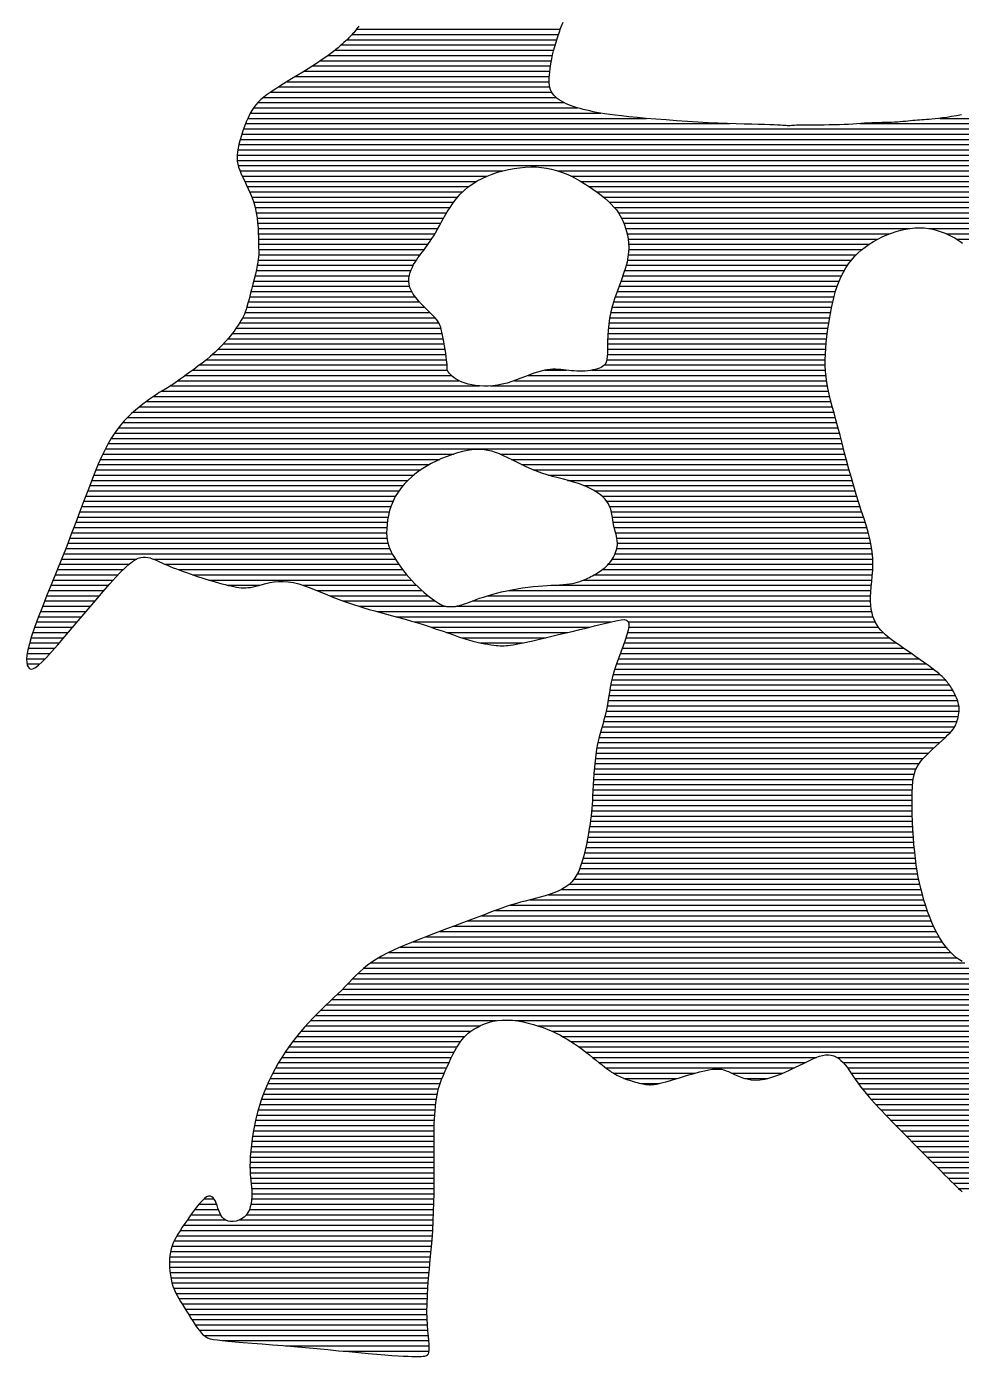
# Model space of a CAD drawing. Extents: x 615698 to 626331, y 7504748 to 7519310.
# Drawn here: x 619347 to 620238, y 7504775 to 7506042 of the extents above; entities that cross this region are included whole.
import ezdxf

# ---------------------------------------------------------------- set-up
doc = ezdxf.new("R2010")
doc.units = 0
doc.header["$LTSCALE"] = 170
doc.header["$MEASUREMENT"] = 0
doc.layers.get('0').update_dxf_attribs({"linetype": 'CONTINUOUS'})
doc.layers.add('HATCH', color=4, linetype='CONTINUOUS')
doc.layers.add('RIO', color=4, linetype='CONTINUOUS')

# ---------------------------------------------------------------- blocks, each defined once
blk = doc.blocks.new('*X5')
at = {"color": 0}
for p, q in [((619657.3, 7506035), (619854.1, 7506035)), ((619661.6, 7506040), (619855.9, 7506040)), ((619641.1, 7506020), (619849.6, 7506020)), ((619647, 7506025), (619851, 7506025)), ((619652.4, 7506030), (619852.5, 7506030)), ((619627.3, 7506010), (619847.4, 7506010)), ((619634.5, 7506015), (619848.4, 7506015)), ((619603.5, 7505995), (619845.4, 7505995)), ((619611.6, 7506000), (619845.8, 7506000)), ((619619.6, 7506005), (619846.5, 7506005)), ((619587.4, 7505985), (619845.8, 7505985)), ((619595.4, 7505990), (619845.2, 7505990)), ((619567.4, 7505970), (619859.3, 7505970)), ((619572.9, 7505975), (619851.7, 7505975)), ((619579.8, 7505980), (619847.6, 7505980)), ((619560.4, 7505960), (619894.4, 7505960)), ((619563.4, 7505965), (619872.4, 7505965)), ((619554, 7505945), (621354.6, 7505945)), ((619555.9, 7505950), (620017, 7505950)), ((619558, 7505955), (619937.8, 7505955)), ((620141.3, 7505950), (621356.8, 7505950)), ((620217.5, 7505955), (621358.7, 7505955)), ((619549.4, 7505930), (621347.7, 7505930)), ((619550.7, 7505935), (621350.1, 7505935)), ((619552.2, 7505940), (621352.4, 7505940)), ((619547.7, 7505920), (621342.8, 7505920)), ((619548.4, 7505925), (621345.2, 7505925)), ((619547.9, 7505915), (621340.4, 7505915)), ((619548.8, 7505910), (621338.1, 7505910)), ((619550.5, 7505905), (619800.9, 7505905)), ((619853.2, 7505905), (621336, 7505905)), ((619552.7, 7505900), (619786.1, 7505900)), ((619555.1, 7505895), (619776, 7505895)), ((619865.9, 7505900), (621334, 7505900)), ((619875.3, 7505895), (621331.9, 7505895)), ((619557.5, 7505890), (619768.5, 7505890)), ((619559.7, 7505885), (619762.7, 7505885)), ((619561.7, 7505880), (619758, 7505880)), ((619883.4, 7505890), (621329.8, 7505890)), ((619890.5, 7505885), (621327.4, 7505885)), ((619896.9, 7505880), (620711.7, 7505880)), ((619563.5, 7505875), (619754, 7505875)), ((619564.9, 7505870), (619750.6, 7505870)), ((619902.5, 7505875), (620699.9, 7505875)), ((619907.3, 7505870), (620690.2, 7505870)), ((619566, 7505865), (619747.5, 7505865)), ((619566.8, 7505860), (619744.6, 7505860)), ((619567.3, 7505855), (619741.8, 7505855)), ((619911.1, 7505865), (620680.5, 7505865)), ((619914.1, 7505860), (620670.1, 7505860)), ((619916.3, 7505855), (620658.9, 7505855)), ((619567.7, 7505850), (619739.1, 7505850)), ((619567.9, 7505845), (619736.2, 7505845)), ((619918.1, 7505850), (620188.7, 7505850)), ((619919.5, 7505845), (620169.7, 7505845)), ((620207.5, 7505850), (620647, 7505850)), ((620223.8, 7505845), (620634.6, 7505845)), ((619568, 7505840), (619733.2, 7505840)), ((619568.1, 7505835), (619729.8, 7505835)), ((619568.3, 7505830), (619726.1, 7505830)), ((619920.4, 7505840), (620158.5, 7505840)), ((619920.9, 7505835), (620150.1, 7505835)), ((619921, 7505830), (620143.4, 7505830)), ((620233.4, 7505840), (620621.3, 7505840)), ((619567.8, 7505820), (619718.7, 7505820)), ((619568.3, 7505825), (619722.3, 7505825)), ((619919.8, 7505820), (620133.3, 7505820)), ((619920.6, 7505825), (620137.9, 7505825)), ((619564.7, 7505805), (619711.8, 7505805)), ((619565.8, 7505810), (619713.3, 7505810)), ((619566.9, 7505815), (619715.7, 7505815)), ((619915.4, 7505805), (620123.9, 7505805)), ((619917.1, 7505810), (620126.5, 7505810)), ((619918.6, 7505815), (620129.6, 7505815)), ((619562.3, 7505795), (619712.1, 7505795)), ((619563.5, 7505800), (619711.4, 7505800)), ((619911.8, 7505795), (620119.8, 7505795)), ((619913.7, 7505800), (620121.6, 7505800)), ((619558.3, 7505780), (619721.6, 7505780)), ((619559.7, 7505785), (619717.4, 7505785)), ((619561, 7505790), (619714.2, 7505790)), ((619906.6, 7505780), (620115.5, 7505780)), ((619908.2, 7505785), (620116.7, 7505785)), ((619910, 7505790), (620118.1, 7505790)), ((619555.3, 7505770), (619731.4, 7505770)), ((619556.9, 7505775), (619726.3, 7505775)), ((619903.8, 7505770), (620113.4, 7505770)), ((619905.1, 7505775), (620114.4, 7505775)), ((619546.7, 7505755), (619742, 7505755)), ((619550.1, 7505760), (619740, 7505760)), ((619553.1, 7505765), (619736.3, 7505765)), ((619901.6, 7505755), (620111, 7505755)), ((619902.1, 7505760), (620111.7, 7505760)), ((619902.8, 7505765), (620112.5, 7505765)), ((619534.7, 7505740), (619745.2, 7505740)), ((619539.1, 7505745), (619744.2, 7505745)), ((619543.1, 7505750), (619743.2, 7505750)), ((619900.9, 7505740), (620109.2, 7505740)), ((619901, 7505745), (620109.8, 7505745)), ((619901.2, 7505750), (620110.4, 7505750)), ((619524.4, 7505730), (619746.7, 7505730)), ((619529.8, 7505735), (619746, 7505735)), ((619900.7, 7505730), (620108.5, 7505730)), ((619900.8, 7505735), (620108.8, 7505735)), ((619505.5, 7505715), (619748.2, 7505715)), ((619512.2, 7505720), (619747.8, 7505720)), ((619518.5, 7505725), (619747.2, 7505725)), ((619840.9, 7505715), (619861.8, 7505715)), ((619885.8, 7505715), (620108.6, 7505715)), ((619897.9, 7505720), (620108.4, 7505720)), ((619900.1, 7505725), (620108.4, 7505725)), ((619491.6, 7505705), (619759.2, 7505705)), ((619498.6, 7505710), (619751.9, 7505710)), ((619812.1, 7505705), (620109.6, 7505705)), ((619825.3, 7505710), (620109, 7505710)), ((619468.1, 7505690), (620112.6, 7505690)), ((619475.9, 7505695), (620111.5, 7505695)), ((619484.2, 7505700), (619778.7, 7505700)), ((619789.3, 7505700), (620110.5, 7505700)), ((619454.6, 7505680), (620115.1, 7505680)), ((619461, 7505685), (620113.8, 7505685)), ((619438.8, 7505665), (620119.2, 7505665)), ((619443.5, 7505670), (620117.8, 7505670)), ((619448.8, 7505675), (620116.5, 7505675)), ((619431, 7505655), (620121.9, 7505655)), ((619434.7, 7505660), (620120.6, 7505660)), ((619422.2, 7505640), (620125.8, 7505640)), ((619424.9, 7505645), (620124.5, 7505645)), ((619427.8, 7505650), (620123.2, 7505650)), ((619417.4, 7505630), (619741.1, 7505630)), ((619419.8, 7505635), (619754.2, 7505635)), ((619798.4, 7505635), (620127.1, 7505635)), ((619808.9, 7505630), (620128.4, 7505630)), ((619411.1, 7505615), (619716.1, 7505615)), ((619413.2, 7505620), (619722.8, 7505620)), ((619415.2, 7505625), (619731.1, 7505625)), ((619818.8, 7505625), (620129.8, 7505625)), ((619829.8, 7505620), (620131.1, 7505620)), ((619844.3, 7505615), (620132.5, 7505615)), ((619407.2, 7505605), (619705.8, 7505605)), ((619409.1, 7505610), (619710.5, 7505610)), ((619862.7, 7505610), (620133.9, 7505610)), ((619878.2, 7505605), (620135.3, 7505605)), ((619401.5, 7505590), (619696.3, 7505590)), ((619403.4, 7505595), (619698.8, 7505595)), ((619405.3, 7505600), (619702, 7505600)), ((619888.4, 7505600), (620136.8, 7505600)), ((619895.4, 7505595), (620138.3, 7505595)), ((619900.1, 7505590), (620139.9, 7505590)), ((619397.8, 7505580), (619692.8, 7505580)), ((619399.7, 7505585), (619694.3, 7505585)), ((619902.9, 7505585), (620141.5, 7505585)), ((619904.4, 7505580), (620143.2, 7505580)), ((619392.1, 7505565), (619690.3, 7505565)), ((619394, 7505570), (619690.8, 7505570)), ((619395.9, 7505575), (619691.6, 7505575)), ((619905.4, 7505575), (620144.8, 7505575)), ((619906.1, 7505570), (620146.4, 7505570)), ((619907.2, 7505565), (620147.9, 7505565)), ((619386.4, 7505550), (619691.4, 7505550)), ((619388.3, 7505555), (619690.5, 7505555)), ((619390.2, 7505560), (619690.2, 7505560)), ((619908.5, 7505560), (620149.4, 7505560)), ((619909.7, 7505555), (620150.7, 7505555)), ((619910.3, 7505550), (620151.8, 7505550)), ((619382.4, 7505540), (619695.5, 7505540)), ((619384.4, 7505545), (619693.1, 7505545)), ((619907.9, 7505540), (620153.3, 7505540)), ((619909.6, 7505545), (620152.7, 7505545)), ((619376.4, 7505525), (619439.3, 7505525)), ((619378.4, 7505530), (619444.8, 7505530)), ((619380.4, 7505535), (619452.1, 7505535)), ((619467.6, 7505535), (619698.5, 7505535)), ((619479, 7505530), (619701.8, 7505530)), ((619491.4, 7505525), (619705.5, 7505525)), ((619896, 7505525), (620153.6, 7505525)), ((619901.7, 7505530), (620153.8, 7505530)), ((619905.4, 7505535), (620153.7, 7505535)), ((619372.3, 7505515), (619429.7, 7505515)), ((619374.4, 7505520), (619434.4, 7505520)), ((619505.3, 7505520), (619709.5, 7505520)), ((619520.8, 7505515), (619713.8, 7505515)), ((619878, 7505515), (620152.8, 7505515)), ((619888.4, 7505520), (620153.2, 7505520)), ((619366.3, 7505500), (619416.5, 7505500)), ((619368.3, 7505505), (619420.8, 7505505)), ((619370.3, 7505510), (619425.2, 7505510)), ((619538.8, 7505510), (619568.8, 7505510)), ((619610.3, 7505510), (619718.6, 7505510)), ((619623.9, 7505505), (619724, 7505505)), ((619636.1, 7505500), (619729.9, 7505500)), ((619786.3, 7505500), (620151.5, 7505500)), ((619806.4, 7505505), (620151.8, 7505505)), ((619847.1, 7505510), (620152.3, 7505510)), ((619362.3, 7505490), (619407.9, 7505490)), ((619364.3, 7505495), (619412.2, 7505495)), ((619648.9, 7505495), (619736.6, 7505495)), ((619663.7, 7505490), (619746.7, 7505490)), ((619756.3, 7505490), (620151.8, 7505490)), ((619771.8, 7505495), (620151.4, 7505495)), ((619356.6, 7505475), (619395.2, 7505475)), ((619358.4, 7505480), (619399.5, 7505480)), ((619360.3, 7505485), (619403.7, 7505485)), ((619680.8, 7505485), (620152.6, 7505485)), ((619699.1, 7505480), (620153.9, 7505480)), ((619716.7, 7505475), (619903.9, 7505475)), ((619920.7, 7505475), (620156, 7505475)), ((619353, 7505465), (619386.7, 7505465)), ((619354.7, 7505470), (619391, 7505470)), ((619732.6, 7505470), (619883.5, 7505470)), ((619747.1, 7505465), (619863, 7505465)), ((619919.9, 7505465), (620163.4, 7505465)), ((619921, 7505470), (620159.1, 7505470)), ((619348.6, 7505450), (619373.8, 7505450)), ((619349.9, 7505455), (619378.2, 7505455)), ((619351.4, 7505460), (619382.5, 7505460)), ((619761.6, 7505460), (619842.1, 7505460)), ((619779.8, 7505455), (619819.6, 7505455)), ((619914.8, 7505450), (620182.9, 7505450)), ((619916.6, 7505455), (620175.9, 7505455)), ((619918.3, 7505460), (620169.1, 7505460)), ((619347.1, 7505440), (619364.7, 7505440)), ((619347.7, 7505445), (619369.4, 7505445)), ((619911.1, 7505440), (620197.2, 7505440)), ((619912.9, 7505445), (620190.1, 7505445)), ((619347.4, 7505435), (619359.6, 7505435)), ((619906.3, 7505425), (620217.6, 7505425)), ((619907.7, 7505430), (620211.2, 7505430)), ((619909.3, 7505435), (620204.3, 7505435)), ((619903.9, 7505415), (620226.7, 7505415)), ((619905, 7505420), (620222.7, 7505420)), ((619901.3, 7505400), (620234.4, 7505400)), ((619902.1, 7505405), (620232.4, 7505405)), ((619903, 7505410), (620229.8, 7505410)), ((619898.3, 7505385), (620235.3, 7505385)), ((619899.5, 7505390), (620236, 7505390)), ((619900.5, 7505395), (620235.7, 7505395)), ((619895.6, 7505375), (620231.8, 7505375)), ((619897, 7505380), (620233.9, 7505380)), ((619891.7, 7505360), (620217.5, 7505360)), ((619892.8, 7505365), (620223, 7505365)), ((619894.1, 7505370), (620228, 7505370)), ((619889.9, 7505350), (620206.7, 7505350)), ((619890.7, 7505355), (620212, 7505355)), ((619888.2, 7505335), (620194.9, 7505335)), ((619888.6, 7505340), (620197.7, 7505340)), ((619889.2, 7505345), (620201.8, 7505345)), ((619887.5, 7505325), (620192.2, 7505325)), ((619887.8, 7505330), (620193.2, 7505330)), ((619886.6, 7505310), (620191.2, 7505310)), ((619886.9, 7505315), (620191.3, 7505315)), ((619887.2, 7505320), (620191.7, 7505320)), ((619886, 7505300), (620191.1, 7505300)), ((619886.4, 7505305), (620191.1, 7505305)), ((619884.5, 7505285), (620191.5, 7505285)), ((619885.1, 7505290), (620191.3, 7505290)), ((619885.6, 7505295), (620191.2, 7505295)), ((619882.9, 7505275), (620192, 7505275)), ((619883.7, 7505280), (620191.8, 7505280)), ((619880, 7505260), (620193.2, 7505260)), ((619881.1, 7505265), (620192.7, 7505265)), ((619882, 7505270), (620192.4, 7505270)), ((619877.5, 7505250), (620194.2, 7505250)), ((619878.9, 7505255), (620193.7, 7505255)), ((619872, 7505235), (620196.5, 7505235)), ((619874.2, 7505240), (620195.6, 7505240)), ((619876, 7505245), (620194.9, 7505245)), ((619864.4, 7505225), (620198.5, 7505225)), ((619869, 7505230), (620197.4, 7505230)), ((619826.8, 7505210), (620202.3, 7505210)), ((619844.5, 7505215), (620200.9, 7505215)), ((619857, 7505220), (620199.6, 7505220)), ((619780.7, 7505195), (620207.4, 7505195)), ((619793.9, 7505200), (620205.5, 7505200)), ((619808.1, 7505205), (620203.9, 7505205)), ((619754, 7505185), (620211.5, 7505185)), ((619767.4, 7505190), (620209.3, 7505190)), ((619715.1, 7505170), (620219.9, 7505170)), ((619727.7, 7505175), (620216.7, 7505175)), ((619740.8, 7505180), (620214, 7505180)), ((619692.3, 7505160), (620228, 7505160)), ((619703.1, 7505165), (620223.6, 7505165)), ((619668.6, 7505145), (620367.6, 7505145)), ((619675.1, 7505150), (620241.4, 7505150)), ((619682.9, 7505155), (620233.4, 7505155)), ((619658, 7505135), (620363.2, 7505135)), ((619663.1, 7505140), (620365.6, 7505140)), ((619643.2, 7505120), (620353.9, 7505120)), ((619648.3, 7505125), (620357.2, 7505125)), ((619653.1, 7505130), (620360.3, 7505130)), ((619632.8, 7505110), (620345.6, 7505110)), ((619638, 7505115), (620350.2, 7505115)), ((619617.7, 7505095), (619794.9, 7505095)), ((619622.6, 7505100), (620327.8, 7505100)), ((619627.6, 7505105), (620339.1, 7505105)), ((619812.7, 7505095), (620305.9, 7505095)), ((619608.7, 7505085), (619770.7, 7505085)), ((619613.1, 7505090), (619779.1, 7505090)), ((619834.4, 7505090), (620285.5, 7505090)), ((619847.8, 7505085), (620274.4, 7505085)), ((619597, 7505070), (619757.5, 7505070)), ((619600.6, 7505075), (619760.7, 7505075)), ((619604.6, 7505080), (619764.9, 7505080)), ((619857.9, 7505080), (620268.6, 7505080)), ((619866.1, 7505075), (620265.1, 7505075)), ((619873.3, 7505070), (620263.1, 7505070)), ((619590.2, 7505060), (619752.1, 7505060)), ((619593.5, 7505065), (619754.7, 7505065)), ((619880.1, 7505065), (620262.2, 7505065)), ((619886.5, 7505060), (620100, 7505060)), ((620119.3, 7505060), (620261.9, 7505060)), ((619581.7, 7505045), (619745.2, 7505045)), ((619584.4, 7505050), (619747.3, 7505050)), ((619587.2, 7505055), (619749.6, 7505055)), ((619892.8, 7505055), (620089, 7505055)), ((619899.2, 7505050), (620078.9, 7505050)), ((619906.3, 7505045), (619984.4, 7505045)), ((620019.1, 7505045), (620068, 7505045)), ((620125.3, 7505055), (620262.1, 7505055)), ((620129.4, 7505050), (620262.8, 7505050)), ((620132.9, 7505045), (620263.8, 7505045)), ((619574.8, 7505030), (619739.8, 7505030)), ((619576.9, 7505035), (619741.3, 7505035)), ((619579.2, 7505040), (619743.2, 7505040)), ((619916.4, 7505040), (619967.3, 7505040)), ((619932.8, 7505035), (619949.7, 7505035)), ((620031.6, 7505040), (620053.7, 7505040)), ((620136.3, 7505040), (620265.1, 7505040)), ((620139.8, 7505035), (620266.6, 7505035)), ((620143.7, 7505030), (620268.2, 7505030)), ((619571, 7505020), (619737.6, 7505020)), ((619572.8, 7505025), (619738.6, 7505025)), ((620147.8, 7505025), (620270, 7505025)), ((620152.1, 7505020), (620271.9, 7505020)), ((619566.6, 7505005), (619736.1, 7505005)), ((619567.9, 7505010), (619736.5, 7505010)), ((619569.4, 7505015), (619736.9, 7505015)), ((620156.6, 7505015), (620273.8, 7505015)), ((620161.3, 7505010), (620275.8, 7505010)), ((620166, 7505005), (620277.7, 7505005)), ((619564.3, 7504995), (619735.7, 7504995)), ((619565.4, 7505000), (619735.9, 7505000)), ((620170.8, 7505000), (620279.7, 7505000)), ((620175.7, 7504995), (620281.6, 7504995)), ((619561.8, 7504980), (619735.4, 7504980)), ((619562.5, 7504985), (619735.5, 7504985)), ((619563.3, 7504990), (619735.6, 7504990)), ((620180.6, 7504990), (620283.5, 7504990)), ((620185.6, 7504985), (620285.3, 7504985)), ((620190.5, 7504980), (620287, 7504980)), ((619560.6, 7504970), (619735.4, 7504970)), ((619561.2, 7504975), (619735.4, 7504975)), ((620195.5, 7504975), (620288.8, 7504975)), ((620200.5, 7504970), (620290.4, 7504970)), ((619560, 7504955), (619735.4, 7504955)), ((619560.1, 7504960), (619735.4, 7504960)), ((619560.3, 7504965), (619735.4, 7504965)), ((620205.4, 7504965), (620292, 7504965)), ((620210.4, 7504960), (620293.4, 7504960)), ((620215.3, 7504955), (620294.7, 7504955)), ((619560.2, 7504950), (619735.4, 7504950)), ((619560.5, 7504945), (619735.4, 7504945)), ((620220.3, 7504950), (620295.8, 7504950)), ((620225.2, 7504945), (620296.7, 7504945)), ((619561, 7504940), (619735.4, 7504940)), ((619561.4, 7504935), (619735.4, 7504935)), ((619561.7, 7504930), (619735.4, 7504930)), ((620230.3, 7504940), (620297.3, 7504940)), ((620235.4, 7504935), (620297.6, 7504935)), ((619511.3, 7504920), (619528.2, 7504920)), ((619516.1, 7504925), (619525.8, 7504925)), ((619560.9, 7504920), (619735.2, 7504920)), ((619561.5, 7504925), (619735.3, 7504925)), ((619500.2, 7504905), (619536.5, 7504905)), ((619503.7, 7504910), (619532.1, 7504910)), ((619507.4, 7504915), (619530, 7504915)), ((619550, 7504905), (619734.7, 7504905)), ((619556.7, 7504910), (619734.9, 7504910)), ((619559.5, 7504915), (619735.1, 7504915)), ((619493.6, 7504895), (619734.2, 7504895)), ((619496.9, 7504900), (619734.4, 7504900)), ((619485.5, 7504880), (619733, 7504880)), ((619487.6, 7504885), (619733.4, 7504885)), ((619490.4, 7504890), (619733.8, 7504890)), ((619483.6, 7504870), (619732.1, 7504870)), ((619484.2, 7504875), (619732.6, 7504875)), ((619483.3, 7504865), (619731.7, 7504865)), ((619483.4, 7504860), (619731.2, 7504860)), ((619483.8, 7504855), (619730.8, 7504855)), ((619484.6, 7504850), (619730.3, 7504850)), ((619485.7, 7504845), (619729.9, 7504845)), ((619487.4, 7504840), (619729.5, 7504840)), ((619489.6, 7504835), (619729.2, 7504835)), ((619492.4, 7504830), (619729, 7504830)), ((619495.4, 7504825), (619728.8, 7504825)), ((619498.5, 7504820), (619728.7, 7504820)), ((619501.5, 7504815), (619728.8, 7504815)), ((619504.6, 7504810), (619728.9, 7504810)), ((619507.8, 7504805), (619729.2, 7504805)), ((619511.4, 7504800), (619729.5, 7504800)), ((619516, 7504795), (619730, 7504795)), ((619534.1, 7504790), (619730.4, 7504790)), ((619593.7, 7504785), (619730.8, 7504785)), ((619648.8, 7504780), (619730.7, 7504780)), ((619714.2, 7504775), (619722.1, 7504775))]:
    blk.add_line(p, q, dxfattribs=at)

msp = doc.modelspace()

# ---------------------------------------------------------------- linework, layer by layer
at = {"layer": 'RIO', "linetype": 'CONTINUOUS'}
for points in [[(620238.2, 7505958.3), (620233.4, 7505957.4), (620228.7, 7505956.7), (620224.3, 7505956), (620220.2, 7505955.4), (620216.4, 7505954.9), (620213.1, 7505954.5), (620210, 7505954.2), (620207.3, 7505954), (620204.8, 7505953.8), (620202.5, 7505953.7), (620200.4, 7505953.6), (620198.3, 7505953.4), (620196.2, 7505953.3), (620194, 7505953.1), (620191.8, 7505952.9), (620189.6, 7505952.6), (620187.2, 7505952.4), (620184.8, 7505952.1), (620182.4, 7505951.9), (620179.8, 7505951.6), (620177.2, 7505951.4), (620174.4, 7505951.3), (620171.6, 7505951.2), (620168.7, 7505951.1), (620165.7, 7505951.1), (620162.6, 7505951), (620159.4, 7505950.9), (620156.1, 7505950.8), (620152.8, 7505950.7), (620149.4, 7505950.5), (620145.9, 7505950.3), (620142.3, 7505950.1), (620138.5, 7505949.8), (620134.6, 7505949.6), (620130.5, 7505949.3), (620126.3, 7505949.1), (620121.8, 7505949), (620117.1, 7505948.9), (620112.2, 7505948.8), (620107.3, 7505948.7), (620102.5, 7505948.7), (620097.9, 7505948.7), (620093.5, 7505948.7), (620089.6, 7505948.7), (620086.1, 7505948.6), (620083.2, 7505948.5), (620080.9, 7505948.4), (620079, 7505948.3), (620077.4, 7505948.2), (620076.1, 7505948.1), (620075, 7505948), (620074, 7505948), (620073.1, 7505948), (620072.1, 7505948), (620070.9, 7505948.1), (620069.5, 7505948.2), (620067.8, 7505948.3), (620065.6, 7505948.5), (620062.9, 7505948.6), (620059.5, 7505948.8), (620055.4, 7505948.9), (620050.5, 7505949.1), (620044.7, 7505949.2), (620038.3, 7505949.4), (620031.1, 7505949.6), (620023.4, 7505949.8), (620015, 7505950.1), (620006.1, 7505950.4), (619996.7, 7505950.9), (619986.9, 7505951.4), (619976.9, 7505952), (619966.7, 7505952.7), (619956.7, 7505953.5), (619947, 7505954.2), (619937.7, 7505955), (619929, 7505955.8), (619921.1, 7505956.6), (619914.2, 7505957.3), (619908.2, 7505958), (619902.9, 7505958.7), (619898.2, 7505959.4), (619894.1, 7505960.1), (619890.4, 7505960.7), (619887, 7505961.4), (619883.8, 7505962.1), (619880.7, 7505962.8), (619877.6, 7505963.6), (619874.6, 7505964.4), (619871.8, 7505965.2), (619869, 7505966.1), (619866.3, 7505967), (619863.8, 7505968), (619861.3, 7505969), (619859, 7505970.1), (619856.8, 7505971.3), (619854.7, 7505972.6), (619852.9, 7505974), (619851.2, 7505975.4), (619849.7, 7505977), (619848.4, 7505978.7), (619847.3, 7505980.4), (619846.5, 7505982.3), (619845.9, 7505984.4), (619845.5, 7505986.5), (619845.3, 7505988.8), (619845.2, 7505991.2), (619845.3, 7505993.7), (619845.5, 7505996.4), (619845.7, 7505999.2), (619846.1, 7506002.1), (619846.5, 7506005.2), (619847.1, 7506008.5), (619847.7, 7506011.9), (619848.5, 7506015.6), (619849.4, 7506019.4), (619850.5, 7506023.4), (619851.7, 7506027.6), (619853.1, 7506032), (619854.7, 7506036.7), (619856.4, 7506041.6), (619858.5, 7506046.8)], [(619663.7, 7506043), (619663, 7506041.9), (619662.3, 7506040.9), (619661.5, 7506039.9), (619660.7, 7506038.8), (619659.8, 7506037.8), (619658.9, 7506036.7), (619657.8, 7506035.5), (619656.7, 7506034.3), (619655.5, 7506033), (619654.2, 7506031.7), (619652.8, 7506030.3), (619651.2, 7506028.8), (619649.6, 7506027.3), (619647.8, 7506025.7), (619646, 7506024.1), (619644, 7506022.4), (619641.9, 7506020.7), (619639.6, 7506018.9), (619637.2, 7506017), (619634.4, 7506015), (619631.4, 7506012.8), (619628, 7506010.5), (619624.2, 7506008), (619620, 7506005.2), (619615.3, 7506002.3), (619610.3, 7505999.2), (619605.1, 7505996), (619599.7, 7505992.7), (619594.4, 7505989.4), (619589.4, 7505986.2), (619584.6, 7505983.2), (619580.2, 7505980.3), (619576.4, 7505977.7), (619573.2, 7505975.2), (619570.3, 7505972.9), (619567.8, 7505970.5), (619565.6, 7505968), (619563.6, 7505965.4), (619561.8, 7505962.5), (619560, 7505959.3), (619558.2, 7505955.6), (619556.5, 7505951.6), (619554.8, 7505947.4), (619553.3, 7505943.1), (619551.8, 7505938.8), (619550.5, 7505934.5), (619549.5, 7505930.4), (619548.6, 7505926.6), (619548.1, 7505923.1), (619547.7, 7505919.9), (619547.7, 7505917), (619547.9, 7505914.2), (619548.4, 7505911.4), (619549.2, 7505908.6), (619550.2, 7505905.8), (619551.4, 7505902.7), (619553, 7505899.4), (619554.7, 7505895.8), (619556.5, 7505892), (619558.4, 7505888), (619560.2, 7505883.8), (619562, 7505879.3), (619563.6, 7505874.7), (619564.9, 7505870), (619566, 7505865.1), (619566.7, 7505860.2), (619567.3, 7505855.3), (619567.7, 7505850.6), (619567.9, 7505846), (619568, 7505841.8), (619568.1, 7505837.9), (619568.1, 7505834.6), (619568.2, 7505831.8), (619568.3, 7505829.4), (619568.3, 7505827.2), (619568.3, 7505825.2), (619568.2, 7505823.1), (619567.9, 7505820.8), (619567.5, 7505818.1), (619566.9, 7505814.9), (619566.1, 7505811), (619565.1, 7505806.6), (619564, 7505801.9), (619562.7, 7505796.9), (619561.5, 7505792), (619560.3, 7505787.2), (619559.1, 7505782.8), (619558, 7505778.8), (619557.1, 7505775.5), (619556.3, 7505772.7), (619555.5, 7505770.4), (619554.7, 7505768.3), (619553.8, 7505766.4), (619552.9, 7505764.5), (619551.7, 7505762.6), (619550.4, 7505760.5), (619548.8, 7505758), (619546.9, 7505755.3), (619544.8, 7505752.3), (619542.4, 7505749.1), (619539.7, 7505745.8), (619536.8, 7505742.3), (619533.6, 7505738.8), (619530.1, 7505735.3), (619526.4, 7505731.8), (619522.5, 7505728.4), (619518.5, 7505725), (619514.4, 7505721.8), (619510.4, 7505718.7), (619506.5, 7505715.7), (619502.8, 7505713), (619499.3, 7505710.5), (619496.2, 7505708.3), (619493.4, 7505706.3), (619490.9, 7505704.5), (619488.6, 7505702.9), (619486.5, 7505701.5), (619484.6, 7505700.3), (619482.9, 7505699.1), (619481.3, 7505698.2), (619479.8, 7505697.2), (619478.3, 7505696.4), (619476.8, 7505695.5), (619475.2, 7505694.6), (619473.5, 7505693.6), (619471.7, 7505692.4), (619469.5, 7505691), (619467.1, 7505689.3), (619464.3, 7505687.4), (619461.2, 7505685.1), (619457.9, 7505682.6), (619454.4, 7505679.9), (619450.8, 7505676.9), (619447.2, 7505673.6), (619443.6, 7505670.2), (619440.2, 7505666.6), (619436.8, 7505662.8), (619433.6, 7505658.7), (619430.5, 7505654.3), (619427.5, 7505649.6), (619424.5, 7505644.4), (619421.5, 7505638.7), (619418.5, 7505632.3), (619415.4, 7505625.3), (619412.2, 7505617.6), (619408.8, 7505609.2), (619405.3, 7505600.1), (619401.7, 7505590.5), (619397.9, 7505580.3), (619393.9, 7505569.7), (619389.7, 7505558.6), (619385.3, 7505547.2), (619380.6, 7505535.5), (619375.9, 7505523.7), (619371.1, 7505512), (619366.5, 7505500.5), (619362.1, 7505489.5), (619358.1, 7505479.2), (619354.6, 7505469.8), (619351.8, 7505461.4), (619349.7, 7505454.3), (619348.2, 7505448.3), (619347.4, 7505443.4), (619347.1, 7505439.4), (619347.2, 7505436.3), (619347.7, 7505433.9), (619348.4, 7505432.2), (619349.4, 7505431), (619350.5, 7505430.2), (619351.9, 7505430), (619353.6, 7505430.5), (619355.7, 7505431.7), (619358.4, 7505433.9), (619361.8, 7505437), (619365.9, 7505441.2), (619370.8, 7505446.6), (619376.7, 7505453.3), (619383.4, 7505461.1), (619390.6, 7505469.5), (619398, 7505478.3), (619405.6, 7505487.3), (619413, 7505495.9), (619420, 7505504.1), (619426.4, 7505511.4), (619432, 7505517.6), (619436.9, 7505522.7), (619441.2, 7505526.8), (619444.9, 7505530.1), (619448.1, 7505532.6), (619451, 7505534.4), (619453.5, 7505535.7), (619455.9, 7505536.4), (619458.2, 7505536.8), (619460.4, 7505536.8), (619462.5, 7505536.6), (619464.7, 7505536), (619466.8, 7505535.3), (619469, 7505534.5), (619471.2, 7505533.5), (619473.6, 7505532.4), (619476, 7505531.3), (619478.6, 7505530.2), (619481.3, 7505529), (619484, 7505527.9), (619486.9, 7505526.7), (619490, 7505525.5), (619493.1, 7505524.4), (619496.3, 7505523.2), (619499.6, 7505522), (619502.9, 7505520.8), (619506.4, 7505519.6), (619509.8, 7505518.5), (619513.3, 7505517.3), (619516.8, 7505516.2), (619520.2, 7505515.2), (619523.6, 7505514.2), (619526.9, 7505513.2), (619530.1, 7505512.3), (619533.3, 7505511.4), (619536.3, 7505510.6), (619539.2, 7505509.9), (619542, 7505509.3), (619544.6, 7505508.7), (619547.1, 7505508.3), (619549.4, 7505507.9), (619551.6, 7505507.6), (619553.8, 7505507.5), (619555.9, 7505507.5), (619558.1, 7505507.7), (619560.4, 7505508), (619562.9, 7505508.4), (619565.6, 7505509.1), (619568.5, 7505509.9), (619571.7, 7505510.8), (619575.2, 7505511.7), (619578.9, 7505512.6), (619582.9, 7505513.3), (619587.1, 7505513.7), (619591.6, 7505513.7), (619596.4, 7505513.4), (619601.4, 7505512.5), (619606.6, 7505511.2), (619612, 7505509.5), (619617.4, 7505507.5), (619622.9, 7505505.4), (619628.4, 7505503.2), (619633.8, 7505500.9), (619639, 7505498.8), (619644.1, 7505496.8), (619649.1, 7505494.9), (619653.9, 7505493.2), (619658.7, 7505491.6), (619663.6, 7505490), (619668.5, 7505488.5), (619673.6, 7505487), (619678.9, 7505485.5), (619684.3, 7505484), (619690, 7505482.5), (619695.9, 7505480.9), (619701.8, 7505479.3), (619707.8, 7505477.6), (619713.9, 7505475.9), (619719.9, 7505474.1), (619725.9, 7505472.2), (619731.8, 7505470.3), (619737.5, 7505468.3), (619743.2, 7505466.4), (619748.6, 7505464.5), (619753.9, 7505462.6), (619758.9, 7505460.9), (619763.7, 7505459.3), (619768.3, 7505457.9), (619772.5, 7505456.7), (619776.5, 7505455.7), (619780.2, 7505454.9), (619783.7, 7505454.2), (619786.8, 7505453.7), (619789.7, 7505453.3), (619792.3, 7505453), (619794.6, 7505452.7), (619796.7, 7505452.5), (619798.6, 7505452.4), (619800.4, 7505452.4), (619802.2, 7505452.4), (619804.1, 7505452.5), (619806.1, 7505452.6), (619808.3, 7505452.9), (619810.8, 7505453.3), (619813.7, 7505453.8), (619817, 7505454.5), (619820.7, 7505455.2), (619824.9, 7505456.1), (619829.5, 7505457.1), (619834.6, 7505458.3), (619840.2, 7505459.6), (619846.3, 7505461), (619852.9, 7505462.6), (619859.9, 7505464.3), (619867.1, 7505466), (619874.4, 7505467.8), (619881.6, 7505469.5), (619888.5, 7505471.2), (619894.9, 7505472.8), (619900.8, 7505474.2), (619905.9, 7505475.5), (619910.3, 7505476.5), (619913.9, 7505477), (619916.8, 7505477.2), (619919, 7505476.7), (619920.5, 7505475.6), (619921.2, 7505473.7), (619921.2, 7505470.9), (619920.5, 7505467.3), (619919.3, 7505462.8), (619917.6, 7505457.7), (619915.6, 7505452.2), (619913.4, 7505446.3), (619911.2, 7505440.3), (619909.1, 7505434.2), (619907.2, 7505428.4), (619905.6, 7505422.8), (619904.4, 7505417.5), (619903.4, 7505412.5), (619902.6, 7505407.7), (619901.8, 7505403.1), (619901.1, 7505398.6), (619900.4, 7505394.3), (619899.5, 7505390.1), (619898.6, 7505385.9), (619897.4, 7505381.7), (619896.2, 7505377.4), (619895, 7505373.1), (619893.8, 7505368.6), (619892.6, 7505363.9), (619891.4, 7505359), (619890.4, 7505353.8), (619889.6, 7505348.2), (619888.9, 7505342.5), (619888.3, 7505336.6), (619887.8, 7505330.7), (619887.5, 7505324.9), (619887.1, 7505319.3), (619886.9, 7505314.1), (619886.6, 7505309.2), (619886.4, 7505304.8), (619886.1, 7505300.9), (619885.8, 7505297.2), (619885.5, 7505293.6), (619885.1, 7505290.1), (619884.7, 7505286.4), (619884.1, 7505282.5), (619883.4, 7505278.2), (619882.7, 7505273.5), (619881.7, 7505268.4), (619880.7, 7505263), (619879.5, 7505257.6), (619878.2, 7505252.2), (619876.7, 7505247), (619875.1, 7505242.1), (619873.3, 7505237.6), (619871.3, 7505233.7), (619869.1, 7505230.2), (619866.8, 7505227.3), (619864.1, 7505224.7), (619861.2, 7505222.5), (619858, 7505220.5), (619854.4, 7505218.7), (619850.5, 7505217.1), (619846.1, 7505215.5), (619841.5, 7505214), (619836.7, 7505212.6), (619831.8, 7505211.3), (619827, 7505210.1), (619822.3, 7505208.9), (619818, 7505207.8), (619814, 7505206.7), (619810.4, 7505205.7), (619807.2, 7505204.7), (619804.1, 7505203.7), (619801, 7505202.6), (619797.6, 7505201.4), (619793.8, 7505199.9), (619789.3, 7505198.3), (619784.1, 7505196.3), (619778, 7505194), (619771, 7505191.4), (619763.4, 7505188.5), (619755.4, 7505185.5), (619747.2, 7505182.4), (619738.9, 7505179.3), (619730.7, 7505176.2), (619722.9, 7505173.1), (619715.5, 7505170.2), (619708.6, 7505167.4), (619702.2, 7505164.6), (619696.2, 7505161.9), (619690.6, 7505159.2), (619685.4, 7505156.5), (619680.6, 7505153.7), (619676.2, 7505150.8), (619672.1, 7505147.8), (619668.3, 7505144.7), (619664.7, 7505141.5), (619661.2, 7505138.2), (619657.8, 7505134.8), (619654.4, 7505131.3), (619651, 7505127.8), (619647.5, 7505124.2), (619643.8, 7505120.6), (619640, 7505116.9), (619636.1, 7505113.1), (619632.1, 7505109.3), (619628, 7505105.4), (619623.9, 7505101.4), (619619.9, 7505097.2), (619615.9, 7505093), (619611.9, 7505088.7), (619608, 7505084.2), (619604.3, 7505079.6), (619600.6, 7505074.9), (619597, 7505070), (619593.5, 7505065), (619590.2, 7505059.9), (619587, 7505054.6), (619583.9, 7505049.2), (619581, 7505043.7), (619578.3, 7505038), (619575.7, 7505032.1), (619573.3, 7505026.2), (619571.1, 7505020.1), (619569.1, 7505014), (619567.2, 7505007.7), (619565.6, 7505001.3), (619564.3, 7504994.9), (619563.1, 7504988.6), (619562.1, 7504982.4), (619561.3, 7504976.5), (619560.7, 7504970.8), (619560.3, 7504965.5), (619560.1, 7504960.6), (619560, 7504956.2), (619560.1, 7504952.3), (619560.2, 7504948.8), (619560.5, 7504945.5), (619560.8, 7504942.4), (619561.1, 7504939.4), (619561.4, 7504936.4), (619561.6, 7504933.4), (619561.7, 7504930.3), (619561.6, 7504927.1), (619561.4, 7504923.8), (619561, 7504920.6), (619560.3, 7504917.6), (619559.4, 7504914.7), (619558.1, 7504912), (619556.4, 7504909.6), (619554.4, 7504907.6), (619552, 7504906), (619549.5, 7504904.8), (619546.8, 7504903.9), (619544.1, 7504903.5), (619541.5, 7504903.5), (619539.1, 7504903.9), (619536.9, 7504904.7), (619535.1, 7504906), (619533.5, 7504907.7), (619532.3, 7504909.6), (619531.2, 7504911.8), (619530.3, 7504914.1), (619529.4, 7504916.4), (619528.7, 7504918.8), (619527.8, 7504921), (619527, 7504923), (619526, 7504924.7), (619524.9, 7504926.1), (619523.6, 7504927.1), (619522.2, 7504927.6), (619520.6, 7504927.6), (619518.7, 7504926.9), (619516.6, 7504925.5), (619514.3, 7504923.3), (619511.7, 7504920.5), (619509, 7504917.1), (619506.2, 7504913.5), (619503.4, 7504909.6), (619500.6, 7504905.6), (619498, 7504901.7), (619495.5, 7504898), (619493.3, 7504894.6), (619491.3, 7504891.5), (619489.6, 7504888.7), (619488.1, 7504885.9), (619486.8, 7504883.2), (619485.7, 7504880.4), (619484.8, 7504877.5), (619484.1, 7504874.4), (619483.6, 7504871.1), (619483.4, 7504867.5), (619483.3, 7504863.8), (619483.4, 7504860), (619483.7, 7504856.2), (619484.1, 7504852.4), (619484.8, 7504848.7), (619485.6, 7504845.2), (619486.6, 7504842), (619487.8, 7504838.9), (619489.1, 7504836), (619490.6, 7504833.1), (619492.2, 7504830.3), (619493.9, 7504827.4), (619495.7, 7504824.5), (619497.6, 7504821.4), (619499.5, 7504818.2), (619501.6, 7504814.9), (619503.6, 7504811.5), (619505.7, 7504808.2), (619507.7, 7504805.1), (619509.8, 7504802.1), (619511.8, 7504799.5), (619513.7, 7504797.2), (619515.5, 7504795.3), (619517.5, 7504793.9), (619519.6, 7504792.7), (619522.1, 7504791.8), (619525.2, 7504791.1), (619529, 7504790.6), (619533.6, 7504790), (619539.2, 7504789.5), (619545.9, 7504789), (619553.6, 7504788.3), (619562.2, 7504787.6), (619571.5, 7504786.8), (619581.4, 7504786), (619591.7, 7504785.2), (619602.2, 7504784.3), (619612.9, 7504783.3), (619623.6, 7504782.4), (619634.1, 7504781.4), (619644.3, 7504780.4), (619654.3, 7504779.5), (619663.8, 7504778.6), (619672.7, 7504777.8), (619681, 7504777), (619688.5, 7504776.4), (619695.2, 7504775.9), (619701.1, 7504775.6), (619706.2, 7504775.3), (619710.7, 7504775.1), (619714.6, 7504775), (619717.9, 7504775), (619720.7, 7504775), (619723.1, 7504775), (619725.1, 7504775.1), (619726.8, 7504775.3), (619728.2, 7504775.7), (619729.3, 7504776.4), (619730, 7504777.4), (619730.6, 7504778.8), (619730.8, 7504780.7), (619730.9, 7504783.1), (619730.7, 7504786.3), (619730.4, 7504790), (619730, 7504794.4), (619729.6, 7504799.3), (619729.2, 7504804.9), (619728.9, 7504811), (619728.7, 7504817.7), (619728.8, 7504824.9), (619729.1, 7504832.7), (619729.6, 7504840.9), (619730.3, 7504849.4), (619731.1, 7504858.3), (619731.9, 7504867.3), (619732.7, 7504876.5), (619733.5, 7504885.7), (619734.2, 7504894.9), (619734.7, 7504903.9), (619735, 7504912.8), (619735.2, 7504921.5), (619735.4, 7504930), (619735.4, 7504938.3), (619735.4, 7504946.2), (619735.4, 7504953.8), (619735.4, 7504961), (619735.4, 7504967.8), (619735.4, 7504974.2), (619735.4, 7504980.3), (619735.5, 7504985.9), (619735.6, 7504991.3), (619735.7, 7504996.3), (619735.9, 7505000.9), (619736.1, 7505005.3), (619736.4, 7505009.4), (619736.7, 7505013.3), (619737.2, 7505017), (619737.7, 7505020.6), (619738.3, 7505024.1), (619739.2, 7505027.6), (619740.1, 7505031.3), (619741.3, 7505035), (619742.7, 7505038.9), (619744.3, 7505042.9), (619746, 7505047), (619747.8, 7505051.1), (619749.7, 7505055.2), (619751.6, 7505059), (619753.4, 7505062.7), (619755.3, 7505066.1), (619757, 7505069.2), (619758.7, 7505072), (619760.3, 7505074.5), (619762.1, 7505076.9), (619763.9, 7505079), (619765.9, 7505081.1), (619768.1, 7505083), (619770.6, 7505084.9), (619773.4, 7505086.8), (619776.4, 7505088.6), (619779.8, 7505090.4), (619783.4, 7505091.9), (619787.3, 7505093.3), (619791.5, 7505094.4), (619795.8, 7505095.2), (619800.4, 7505095.6), (619805.2, 7505095.6), (619810.2, 7505095.3), (619815.2, 7505094.7), (619820.3, 7505093.8), (619825.3, 7505092.6), (619830.3, 7505091.3), (619835, 7505089.8), (619839.6, 7505088.3), (619843.8, 7505086.6), (619847.9, 7505085), (619851.7, 7505083.2), (619855.4, 7505081.4), (619858.9, 7505079.4), (619862.4, 7505077.4), (619865.9, 7505075.2), (619869.4, 7505072.8), (619873, 7505070.3), (619876.5, 7505067.7), (619880.1, 7505065), (619883.5, 7505062.3), (619886.9, 7505059.7), (619890, 7505057.2), (619892.9, 7505054.9), (619895.6, 7505052.8), (619897.9, 7505051), (619899.9, 7505049.4), (619901.7, 7505048.1), (619903.3, 7505047), (619904.7, 7505046), (619906.1, 7505045.1), (619907.3, 7505044.4), (619908.6, 7505043.7), (619909.8, 7505043), (619911.1, 7505042.3), (619912.4, 7505041.7), (619913.8, 7505041.1), (619915.3, 7505040.5), (619916.8, 7505039.9), (619918.4, 7505039.3), (619920, 7505038.7), (619921.8, 7505038.1), (619923.6, 7505037.5), (619925.5, 7505036.9), (619927.4, 7505036.4), (619929.2, 7505035.9), (619931, 7505035.4), (619932.7, 7505035), (619934.3, 7505034.7), (619935.8, 7505034.4), (619937.2, 7505034.2), (619938.4, 7505034.1), (619939.6, 7505034), (619940.7, 7505033.9), (619941.7, 7505033.9), (619942.8, 7505034), (619943.8, 7505034.1), (619944.9, 7505034.2), (619946.1, 7505034.3), (619947.5, 7505034.5), (619949.1, 7505034.9), (619951, 7505035.3), (619953.4, 7505035.9), (619956.3, 7505036.7), (619959.8, 7505037.7), (619963.8, 7505038.9), (619968.4, 7505040.3), (619973.3, 7505041.8), (619978.3, 7505043.3), (619983.4, 7505044.7), (619988.4, 7505046.1), (619993.1, 7505047.2), (619997.3, 7505048.1), (620001, 7505048.6), (620004.1, 7505048.9), (620006.9, 7505048.9), (620009.4, 7505048.6), (620011.7, 7505048.1), (620013.9, 7505047.3), (620016.2, 7505046.4), (620018.5, 7505045.3), (620021.1, 7505044), (620024, 7505042.7), (620027.1, 7505041.5), (620030.4, 7505040.3), (620034, 7505039.4), (620037.8, 7505038.7), (620041.8, 7505038.4), (620046.1, 7505038.6), (620050.7, 7505039.3), (620055.4, 7505040.4), (620060.2, 7505042), (620065.1, 7505043.8), (620070, 7505045.9), (620074.8, 7505048.1), (620079.5, 7505050.3), (620084, 7505052.5), (620088.2, 7505054.6), (620092.2, 7505056.5), (620095.9, 7505058.3), (620099.4, 7505059.8), (620102.7, 7505061), (620105.8, 7505061.9), (620108.7, 7505062.4), (620111.5, 7505062.5), (620114.1, 7505062.1), (620116.6, 7505061.4), (620119, 7505060.2), (620121.2, 7505058.8), (620123.3, 7505057), (620125.3, 7505055), (620127.2, 7505052.8), (620129.1, 7505050.5), (620130.8, 7505048), (620132.7, 7505045.3), (620134.6, 7505042.4), (620136.8, 7505039.2), (620139.4, 7505035.6), (620142.4, 7505031.6), (620146, 7505027.1), (620150.3, 7505022), (620155.3, 7505016.4), (620160.9, 7505010.3), (620167.1, 7505003.9), (620173.5, 7504997.3), (620180, 7504990.6), (620186.6, 7504984), (620192.9, 7504977.6), (620198.9, 7504971.5), (620204.5, 7504965.9), (620209.6, 7504960.8), (620214.2, 7504956.2), (620218.4, 7504951.9), (620222.1, 7504948.1), (620225.5, 7504944.7), (620228.5, 7504941.7), (620231.1, 7504939.1), (620233.5, 7504936.9), (620235.5, 7504934.9), (620237.3, 7504933.3), (620238.9, 7504931.8)], [(619747.3, 7505724.6), (619747, 7505727.8), (619746.6, 7505731.2), (619746.1, 7505734.7), (619745.5, 7505738.3), (619744.8, 7505741.9), (619744.2, 7505745.3), (619743.5, 7505748.4), (619742.9, 7505751.3), (619742.3, 7505753.7), (619741.8, 7505755.9), (619741.1, 7505757.8), (619740.3, 7505759.5), (619739.3, 7505761.2), (619738.1, 7505762.9), (619736.5, 7505764.8), (619734.5, 7505766.9), (619732.1, 7505769.3), (619729.4, 7505771.9), (619726.5, 7505774.8), (619723.5, 7505777.8), (619720.7, 7505781), (619718, 7505784.2), (619715.6, 7505787.5), (619713.8, 7505790.7), (619712.4, 7505793.8), (619711.7, 7505796.9), (619711.4, 7505799.9), (619711.5, 7505802.8), (619711.9, 7505805.5), (619712.7, 7505808.2), (619713.6, 7505810.8), (619714.8, 7505813.2), (619716, 7505815.6), (619717.3, 7505817.8), (619718.7, 7505819.9), (619720.1, 7505822), (619721.5, 7505824), (619723, 7505825.9), (619724.5, 7505827.9), (619726, 7505829.8), (619727.4, 7505831.7), (619728.9, 7505833.7), (619730.3, 7505835.7), (619731.9, 7505837.9), (619733.4, 7505840.4), (619735.1, 7505843.1), (619736.9, 7505846), (619738.7, 7505849.4), (619740.8, 7505853.1), (619743, 7505857.1), (619745.4, 7505861.4), (619747.9, 7505865.8), (619750.7, 7505870.2), (619753.7, 7505874.6), (619756.9, 7505878.8), (619760.4, 7505882.7), (619764.1, 7505886.4), (619768.1, 7505889.7), (619772.3, 7505892.7), (619776.7, 7505895.4), (619781.3, 7505897.8), (619786, 7505900), (619790.9, 7505901.9), (619796, 7505903.6), (619801.2, 7505905.1), (619806.4, 7505906.3), (619811.7, 7505907.3), (619817, 7505908), (619822.3, 7505908.5), (619827.6, 7505908.7), (619832.8, 7505908.7), (619837.8, 7505908.3), (619842.7, 7505907.6), (619847.5, 7505906.6), (619852.2, 7505905.3), (619856.8, 7505903.8), (619861.3, 7505902.1), (619865.7, 7505900.1), (619870, 7505897.9), (619874.3, 7505895.6), (619878.6, 7505893), (619882.8, 7505890.4), (619886.9, 7505887.6), (619890.9, 7505884.7), (619894.6, 7505881.8), (619898.2, 7505878.9), (619901.4, 7505876), (619904.3, 7505873.2), (619906.9, 7505870.4), (619909.2, 7505867.7), (619911.2, 7505864.9), (619912.9, 7505862.2), (619914.4, 7505859.4), (619915.7, 7505856.6), (619916.9, 7505853.6), (619917.9, 7505850.5), (619918.9, 7505847.2), (619919.8, 7505843.8), (619920.4, 7505840.1), (619920.9, 7505836.2), (619921.1, 7505832), (619920.9, 7505827.6), (619920.3, 7505822.9), (619919.4, 7505817.9), (619917.9, 7505812.6), (619916.1, 7505807), (619914.1, 7505801.1), (619911.9, 7505795.2), (619909.7, 7505789.1), (619907.5, 7505782.9), (619905.6, 7505776.8), (619904, 7505770.7), (619902.8, 7505764.7), (619901.9, 7505758.9), (619901.4, 7505753.3), (619901.1, 7505748), (619900.9, 7505743.1), (619900.9, 7505738.6), (619900.8, 7505734.5), (619900.7, 7505731), (619900.5, 7505728), (619900.2, 7505725.5), (619899.7, 7505723.5), (619899.1, 7505721.8), (619898.3, 7505720.5), (619897.3, 7505719.4), (619896.1, 7505718.5), (619894.7, 7505717.7), (619893, 7505717), (619891.1, 7505716.3), (619889.1, 7505715.7), (619886.9, 7505715.2), (619884.5, 7505714.8), (619882.1, 7505714.4), (619879.5, 7505714.2), (619877, 7505714.1), (619874.4, 7505714), (619871.7, 7505714.1), (619869.1, 7505714.3), (619866.5, 7505714.5), (619863.9, 7505714.8), (619861.3, 7505715.1), (619858.7, 7505715.3), (619856.2, 7505715.6), (619853.7, 7505715.8), (619851.3, 7505715.9), (619848.7, 7505715.9), (619846.2, 7505715.7), (619843.4, 7505715.4), (619840.6, 7505714.9), (619837.5, 7505714.2), (619834.1, 7505713.2), (619830.5, 7505712), (619826.7, 7505710.5), (619822.6, 7505709), (619818.3, 7505707.3), (619814, 7505705.7), (619809.5, 7505704.1), (619805, 7505702.7), (619800.4, 7505701.6), (619795.9, 7505700.7), (619791.5, 7505700.1), (619787.1, 7505699.9), (619782.9, 7505699.8), (619778.9, 7505700), (619775, 7505700.4), (619771.5, 7505700.9), (619768.1, 7505701.7), (619765.1, 7505702.5), (619762.4, 7505703.5), (619760, 7505704.6), (619757.8, 7505705.7), (619756, 7505706.9), (619754.3, 7505708), (619752.9, 7505709.1), (619751.7, 7505710.2), (619750.7, 7505711.2), (619749.9, 7505712.1), (619749.2, 7505713), (619748.7, 7505713.8), (619748.3, 7505714.6), (619748.1, 7505715.3), (619747.9, 7505716), (619747.8, 7505716.7), (619747.8, 7505717.4), (619747.8, 7505718.1), (619747.8, 7505718.9), (619747.8, 7505719.7), (619747.8, 7505720.7), (619747.7, 7505721.8), (619747.5, 7505723.1), (619747.3, 7505724.6)], [(620238.9, 7505151.3), (620236.2, 7505152.9), (620233.5, 7505154.9), (620230.7, 7505157.3), (620227.9, 7505160), (620225.1, 7505163.1), (620222.4, 7505166.5), (620219.7, 7505170.2), (620217.1, 7505174.3), (620214.6, 7505178.8), (620212.2, 7505183.5), (620210, 7505188.4), (620207.9, 7505193.6), (620205.9, 7505198.9), (620204.1, 7505204.3), (620202.4, 7505209.8), (620200.9, 7505215.3), (620199.5, 7505220.8), (620198.2, 7505226.3), (620197, 7505231.9), (620196, 7505237.6), (620195.1, 7505243.5), (620194.3, 7505249.6), (620193.6, 7505256), (620192.9, 7505262.8), (620192.4, 7505269.9), (620191.9, 7505277.2), (620191.5, 7505284.6), (620191.3, 7505292), (620191.1, 7505299.1), (620191.1, 7505305.9), (620191.2, 7505312.2), (620191.5, 7505317.9), (620191.9, 7505322.8), (620192.5, 7505327), (620193.4, 7505330.7), (620194.4, 7505334), (620195.8, 7505336.9), (620197.4, 7505339.6), (620199.4, 7505342.3), (620201.8, 7505345), (620204.5, 7505347.8), (620207.5, 7505350.7), (620210.6, 7505353.7), (620213.8, 7505356.7), (620217, 7505359.6), (620220.1, 7505362.4), (620222.9, 7505364.9), (620225.3, 7505367.3), (620227.4, 7505369.3), (620229, 7505371.1), (620230.2, 7505372.7), (620231.2, 7505374.1), (620232, 7505375.5), (620232.7, 7505376.8), (620233.2, 7505378.1), (620233.7, 7505379.5), (620234.2, 7505381), (620234.7, 7505382.6), (620235.1, 7505384.3), (620235.5, 7505386.1), (620235.8, 7505388), (620236, 7505389.9), (620236.1, 7505392), (620235.9, 7505394.1), (620235.5, 7505396.2), (620235, 7505398.4), (620234.3, 7505400.5), (620233.5, 7505402.6), (620232.5, 7505404.7), (620231.6, 7505406.7), (620230.6, 7505408.6), (620229.7, 7505410.3), (620228.7, 7505411.8), (620227.9, 7505413.3), (620227, 7505414.5), (620226.2, 7505415.7), (620225.3, 7505416.8), (620224.5, 7505417.9), (620223.7, 7505418.9), (620222.8, 7505419.8), (620222, 7505420.8), (620221, 7505421.8), (620219.9, 7505422.9), (620218.6, 7505424.1), (620217, 7505425.5), (620215, 7505427.1), (620212.7, 7505428.9), (620209.9, 7505431), (620206.6, 7505433.4), (620202.9, 7505436), (620198.9, 7505438.9), (620194.7, 7505441.8), (620190.4, 7505444.8), (620186.1, 7505447.8), (620182, 7505450.7), (620178.1, 7505453.4), (620174.6, 7505455.9), (620171.3, 7505458.3), (620168.4, 7505460.5), (620165.8, 7505462.7), (620163.5, 7505464.9), (620161.4, 7505467.1), (620159.5, 7505469.4), (620157.8, 7505471.8), (620156.3, 7505474.4), (620154.9, 7505477.2), (620153.8, 7505480.3), (620152.9, 7505483.5), (620152.1, 7505487), (620151.7, 7505490.8), (620151.4, 7505494.8), (620151.4, 7505499.1), (620151.7, 7505503.6), (620152.1, 7505508.4), (620152.6, 7505513.5), (620153.2, 7505518.8), (620153.6, 7505524.3), (620153.8, 7505530), (620153.7, 7505535.8), (620153.2, 7505541.8), (620152.2, 7505548), (620150.9, 7505554.3), (620149.2, 7505560.7), (620147.2, 7505567.3), (620145.1, 7505574.2), (620142.7, 7505581.3), (620140.3, 7505588.7), (620137.9, 7505596.4), (620135.5, 7505604.3), (620133.2, 7505612.5), (620130.9, 7505620.8), (620128.7, 7505629.1), (620126.5, 7505637.3), (620124.4, 7505645.4), (620122.4, 7505653.2), (620120.4, 7505660.6), (620118.5, 7505667.6), (620116.7, 7505674.2), (620115, 7505680.5), (620113.4, 7505686.5), (620112.1, 7505692.2), (620110.9, 7505697.8), (620109.9, 7505703.3), (620109.1, 7505708.7), (620108.6, 7505714.1), (620108.4, 7505719.5), (620108.4, 7505724.9), (620108.5, 7505730.3), (620108.9, 7505735.7), (620109.3, 7505741.2), (620109.9, 7505746.7), (620110.6, 7505752.2), (620111.4, 7505757.8), (620112.3, 7505763.4), (620113.2, 7505769), (620114.3, 7505774.5), (620115.5, 7505779.9), (620116.8, 7505785.2), (620118.2, 7505790.3), (620119.8, 7505795.2), (620121.6, 7505799.9), (620123.5, 7505804.3), (620125.7, 7505808.5), (620128, 7505812.5), (620130.5, 7505816.3), (620133.3, 7505819.9), (620136.2, 7505823.3), (620139.4, 7505826.5), (620142.8, 7505829.6), (620146.4, 7505832.4), (620150.3, 7505835.1), (620154.3, 7505837.6), (620158.4, 7505839.9), (620162.6, 7505842.1), (620167, 7505844), (620171.4, 7505845.6), (620175.8, 7505847.1), (620180.3, 7505848.4), (620184.8, 7505849.4), (620189.3, 7505850.1), (620193.8, 7505850.6), (620198.2, 7505850.7), (620202.5, 7505850.6), (620206.8, 7505850.1), (620211, 7505849.3), (620215, 7505848.3), (620218.9, 7505847), (620222.5, 7505845.6), (620225.9, 7505844.1), (620229, 7505842.5), (620231.7, 7505841), (620234.1, 7505839.6), (620236.1, 7505838.3), (620237.8, 7505837.1), (620239.1, 7505836)], [(619906.4, 7505567.9), (619905.8, 7505572.2), (619905.2, 7505576.1), (619904.6, 7505579.4), (619903.8, 7505582.5), (619902.8, 7505585.2), (619901.6, 7505587.6), (619900.2, 7505589.9), (619898.4, 7505592.1), (619896.4, 7505594.2), (619894, 7505596.2), (619891.2, 7505598.2), (619888.2, 7505600.2), (619884.8, 7505602), (619881.2, 7505603.8), (619877.2, 7505605.4), (619873, 7505607), (619868.4, 7505608.4), (619863.6, 7505609.8), (619858.7, 7505611.1), (619853.6, 7505612.4), (619848.5, 7505613.8), (619843.3, 7505615.3), (619838.1, 7505616.9), (619833.1, 7505618.7), (619828.2, 7505620.6), (619823.4, 7505622.8), (619818.8, 7505625), (619814.4, 7505627.2), (619810, 7505629.4), (619805.8, 7505631.6), (619801.8, 7505633.5), (619797.9, 7505635.2), (619794.1, 7505636.6), (619790.5, 7505637.8), (619786.8, 7505638.6), (619783.2, 7505639.2), (619779.4, 7505639.4), (619775.5, 7505639.4), (619771.5, 7505639), (619767.2, 7505638.4), (619762.6, 7505637.4), (619757.8, 7505636.1), (619752.9, 7505634.6), (619747.8, 7505632.8), (619742.7, 7505630.7), (619737.6, 7505628.4), (619732.6, 7505625.9), (619727.8, 7505623.2), (619723.2, 7505620.2), (619718.8, 7505617.1), (619714.6, 7505613.8), (619710.8, 7505610.3), (619707.2, 7505606.6), (619704, 7505602.8), (619701.1, 7505598.7), (619698.5, 7505594.5), (619696.4, 7505590.1), (619694.6, 7505585.7), (619693.1, 7505581.1), (619691.9, 7505576.6), (619691.1, 7505572.2), (619690.6, 7505567.9), (619690.3, 7505563.8), (619690.2, 7505560), (619690.4, 7505556.5), (619690.7, 7505553.3), (619691.4, 7505550.3), (619692.2, 7505547.4), (619693.2, 7505544.7), (619694.5, 7505541.9), (619695.9, 7505539.2), (619697.6, 7505536.3), (619699.5, 7505533.4), (619701.6, 7505530.3), (619703.9, 7505527.1), (619706.3, 7505523.9), (619708.9, 7505520.7), (619711.5, 7505517.6), (619714.3, 7505514.5), (619717.1, 7505511.5), (619720, 7505508.7), (619722.8, 7505506), (619725.7, 7505503.5), (619728.4, 7505501.2), (619731.1, 7505499.1), (619733.6, 7505497.2), (619735.9, 7505495.5), (619737.9, 7505494.1), (619739.7, 7505493), (619741.2, 7505492.1), (619742.5, 7505491.4), (619743.7, 7505490.8), (619744.7, 7505490.5), (619745.6, 7505490.2), (619746.5, 7505490), (619747.4, 7505489.9), (619748.2, 7505489.8), (619749.1, 7505489.7), (619750, 7505489.7), (619751, 7505489.7), (619751.9, 7505489.7), (619752.9, 7505489.7), (619753.8, 7505489.8), (619754.8, 7505489.8), (619755.8, 7505489.9), (619756.8, 7505490.1), (619757.8, 7505490.3), (619759, 7505490.5), (619760.3, 7505490.9), (619761.8, 7505491.3), (619763.4, 7505491.9), (619765.3, 7505492.5), (619767.5, 7505493.3), (619769.9, 7505494.3), (619772.6, 7505495.3), (619775.6, 7505496.4), (619778.9, 7505497.6), (619782.5, 7505498.8), (619786.4, 7505500), (619790.5, 7505501.2), (619795, 7505502.4), (619799.8, 7505503.6), (619804.7, 7505504.6), (619809.7, 7505505.7), (619814.8, 7505506.6), (619819.9, 7505507.4), (619824.9, 7505508.1), (619829.8, 7505508.7), (619834.6, 7505509.2), (619839.1, 7505509.5), (619843.4, 7505509.8), (619847.5, 7505510), (619851.4, 7505510.2), (619855, 7505510.4), (619858.5, 7505510.6), (619861.7, 7505511), (619864.6, 7505511.4), (619867.4, 7505511.8), (619869.9, 7505512.4), (619872.2, 7505513), (619874.4, 7505513.7), (619876.5, 7505514.4), (619878.4, 7505515.1), (619880.2, 7505515.9), (619881.9, 7505516.6), (619883.5, 7505517.4), (619885, 7505518.2), (619886.5, 7505518.9), (619888, 7505519.8), (619889.4, 7505520.6), (619890.8, 7505521.5), (619892.3, 7505522.4), (619893.7, 7505523.4), (619895.2, 7505524.4), (619896.7, 7505525.5), (619898.1, 7505526.6), (619899.5, 7505527.9), (619900.9, 7505529.2), (619902.2, 7505530.6), (619903.4, 7505532), (619904.5, 7505533.6), (619905.6, 7505535.2), (619906.5, 7505536.9), (619907.3, 7505538.6), (619908.1, 7505540.4), (619908.7, 7505542.1), (619909.3, 7505543.7), (619909.7, 7505545.3), (619910.1, 7505546.8), (619910.3, 7505548.4), (619910.3, 7505550.2), (619910.1, 7505552.3), (619909.7, 7505555), (619908.9, 7505558.4), (619907.8, 7505562.6), (619906.4, 7505567.9)]]:
    msp.add_lwpolyline(points, dxfattribs=at)

# ---------------------------------------------------------------- block references
at = {"layer": 'HATCH'}
msp.add_blockref('*X5', (0, 0), dxfattribs=at)

doc.saveas('drawing.dxf')
